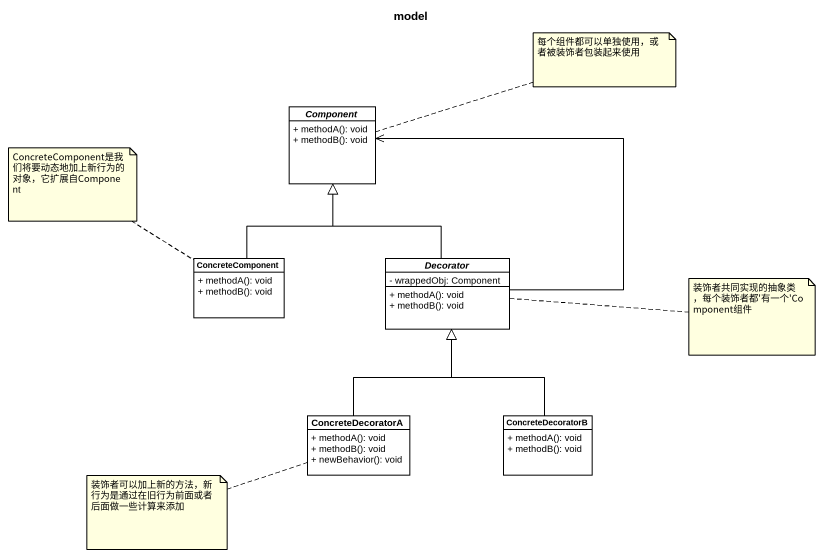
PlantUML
@startuml
title model
hide circle
hide empty members
skinparam classAttributeIconSize 0
abstract class "Component" as Component_ #FFFFFF {
  + methodA(): void
  + methodB(): void
}
class ConcreteComponent #FFFFFF {
  + methodA(): void
  + methodB(): void
}
abstract class Decorator #FFFFFF {
  - wrappedObj: Component
  + methodA(): void
  + methodB(): void
}
class ConcreteDecoratorA #FFFFFF {
  + methodA(): void
  + methodB(): void
  + newBehavior(): void
}
class ConcreteDecoratorB #FFFFFF {
  + methodA(): void
  + methodB(): void
}
ConcreteComponent -up-|> Component_
Decorator -up-> Component_
Decorator -up-|> Component_
ConcreteDecoratorA -up-|> Decorator
ConcreteDecoratorB -up-|> Decorator
note right of Component_ : 每个组件都可以单独使用，或者被装饰者包装起来使用
note top of ConcreteComponent : ConcreteComponent是我们将要动态地加上新行为的对象，它扩展自Component
note right of Decorator : 装饰者共同实现的抽象类，每个装饰者都'有一个'Component组件
note left of ConcreteDecoratorA : 装饰者可以加上新的方法，新行为是通过在旧行为前面或者后面做一些计算来添加
@enduml
